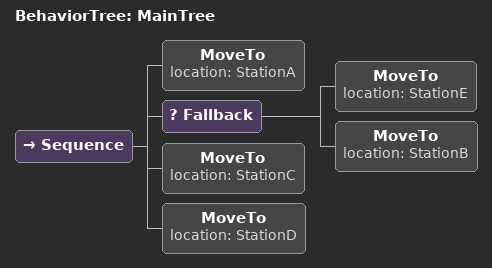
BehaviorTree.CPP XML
<root main_tree_to_execute = "MainTree" >
    <BehaviorTree ID="MainTree">
        <Sequence>
            <MoveTo location="StationA"/>
            <Fallback>
                <MoveTo location="StationE"/>
                <MoveTo location="StationB"/>
            </Fallback>
            <MoveTo location="StationC"/>
            <MoveTo location="StationD"/>
        </Sequence>
    </BehaviorTree>
</root>
